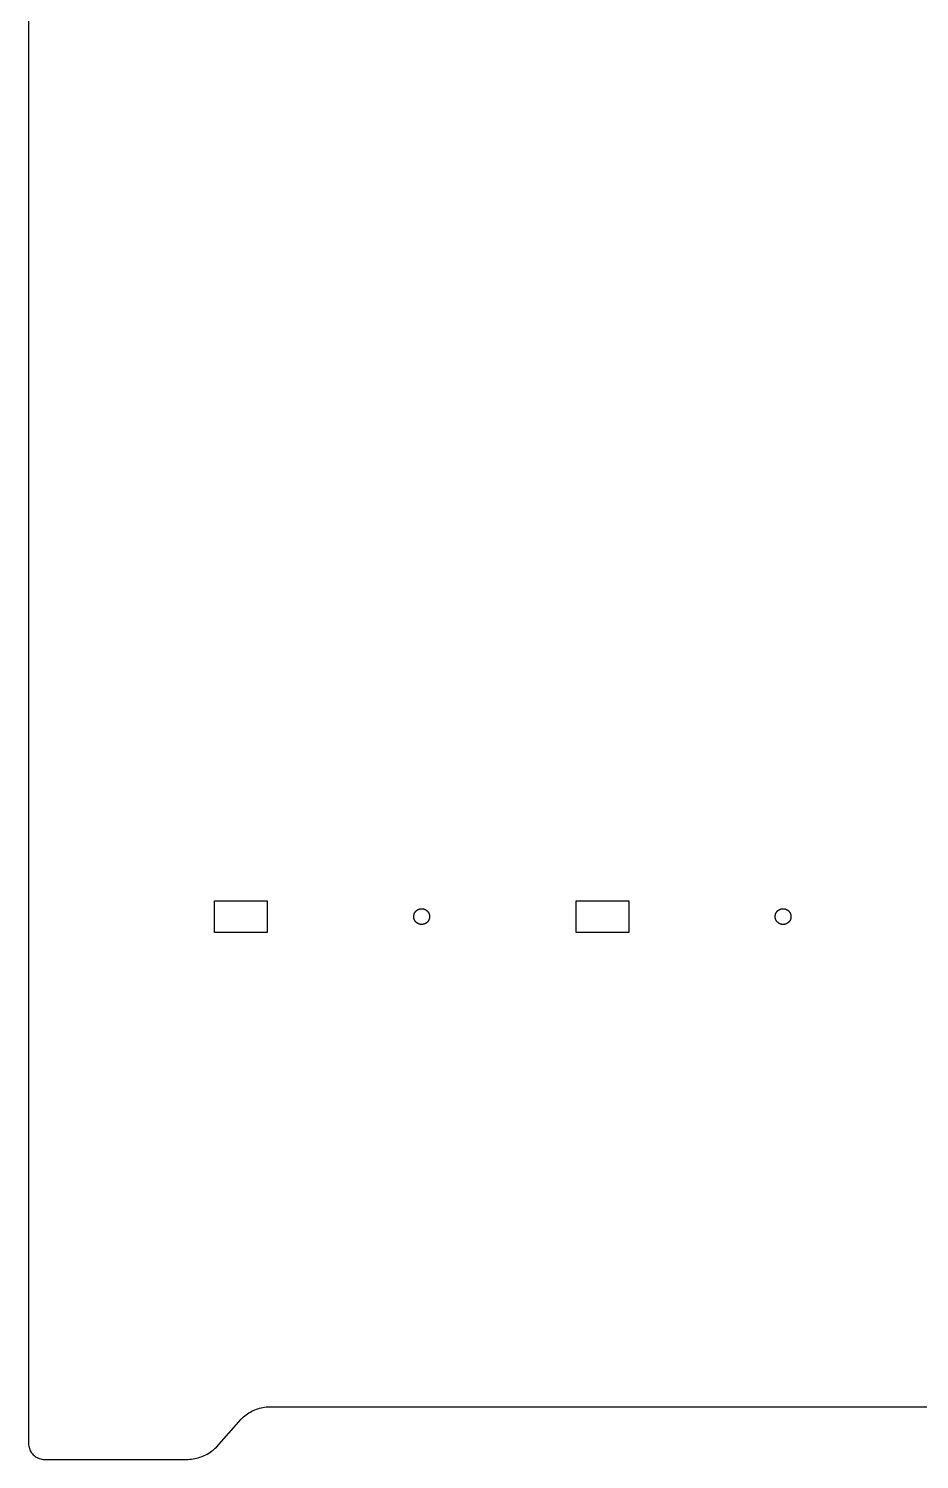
# Model space of a CAD drawing. Header units: metres. Extents: x -178 to 166, y -272 to 272.
# Drawn here: x -177.5 to -8.4, y -271.5 to 0 of the extents above; entities that cross this region are included whole.
import ezdxf

# ---------------------------------------------------------------- set-up
doc = ezdxf.new("R2010")
doc.units = ezdxf.units.M

msp = doc.modelspace()

# ---------------------------------------------------------------- linework, layer by layer
for p, q in [((-177.5, 258.5), (-177.5, -268.5)), ((-142.2, -171.5), (-142.2, -165.5)), ((-142.2, -165.5), (-132.2, -165.5)), ((-132.2, -165.5), (-132.2, -171.5)), ((-73.6, -171.5), (-73.6, -165.5)), ((-73.6, -165.5), (-63.6, -165.5)), ((-63.6, -165.5), (-63.6, -171.5)), ((-104.392, -168.343), (-104.389, -168.317)), ((-104.389, -168.317), (-104.385, -168.291)), ((-104.385, -168.291), (-104.382, -168.265)), ((-104.382, -168.265), (-104.377, -168.24)), ((-104.377, -168.24), (-104.372, -168.214)), ((-104.372, -168.214), (-104.367, -168.188)), ((-104.367, -168.188), (-104.362, -168.163)), ((-104.362, -168.163), (-104.355, -168.137)), ((-104.355, -168.137), (-104.349, -168.112)), ((-104.349, -168.112), (-104.342, -168.087)), ((-104.342, -168.087), (-104.334, -168.061)), ((-104.334, -168.061), (-104.327, -168.036)), ((-104.327, -168.036), (-104.318, -168.012)), ((-104.318, -168.012), (-104.31, -167.987)), ((-104.31, -167.987), (-104.3, -167.962)), ((-104.3, -167.962), (-104.291, -167.938)), ((-104.291, -167.938), (-104.281, -167.914)), ((-104.281, -167.914), (-104.27, -167.89)), ((-104.27, -167.89), (-104.259, -167.866)), ((-104.259, -167.866), (-104.248, -167.842)), ((-104.248, -167.842), (-104.237, -167.819)), ((-104.237, -167.819), (-104.224, -167.796)), ((-104.224, -167.796), (-104.212, -167.773)), ((-104.212, -167.773), (-104.199, -167.75)), ((-104.199, -167.75), (-104.186, -167.727)), ((-104.186, -167.727), (-104.172, -167.705)), ((-104.172, -167.705), (-104.158, -167.683)), ((-104.158, -167.683), (-104.144, -167.661)), ((-104.144, -167.661), (-104.129, -167.64)), ((-104.129, -167.64), (-104.114, -167.618)), ((-104.114, -167.618), (-104.098, -167.597)), ((-104.098, -167.597), (-104.082, -167.577)), ((-104.082, -167.577), (-104.066, -167.556)), ((-104.066, -167.556), (-104.049, -167.536)), ((-104.049, -167.536), (-104.032, -167.516)), ((-104.032, -167.516), (-104.015, -167.496)), ((-104.015, -167.496), (-103.997, -167.477)), ((-103.997, -167.477), (-103.979, -167.458)), ((-103.979, -167.458), (-103.961, -167.439)), ((-103.961, -167.439), (-103.942, -167.421)), ((-103.942, -167.421), (-103.923, -167.403)), ((-103.923, -167.403), (-103.904, -167.385)), ((-103.904, -167.385), (-103.884, -167.368)), ((-103.884, -167.368), (-103.864, -167.351)), ((-103.864, -167.351), (-103.844, -167.334)), ((-103.844, -167.334), (-103.824, -167.318)), ((-103.824, -167.318), (-103.803, -167.302)), ((-103.803, -167.302), (-103.782, -167.286)), ((-103.782, -167.286), (-103.76, -167.271)), ((-103.76, -167.271), (-103.739, -167.256)), ((-103.739, -167.256), (-103.717, -167.242)), ((-103.717, -167.242), (-103.695, -167.228)), ((-103.695, -167.228), (-103.673, -167.214)), ((-103.673, -167.214), (-103.65, -167.201)), ((-103.65, -167.201), (-103.627, -167.188)), ((-103.627, -167.188), (-103.604, -167.176)), ((-103.604, -167.176), (-103.581, -167.163)), ((-103.581, -167.163), (-103.558, -167.152)), ((-103.558, -167.152), (-103.534, -167.141)), ((-103.534, -167.141), (-103.51, -167.13)), ((-103.51, -167.13), (-103.486, -167.119)), ((-103.486, -167.119), (-103.462, -167.109)), ((-103.462, -167.109), (-103.438, -167.1)), ((-103.438, -167.1), (-103.413, -167.09)), ((-103.413, -167.09), (-103.388, -167.082)), ((-103.388, -167.082), (-103.364, -167.073)), ((-103.364, -167.073), (-103.339, -167.066)), ((-103.339, -167.066), (-103.313, -167.058)), ((-103.313, -167.058), (-103.288, -167.051)), ((-103.288, -167.051), (-103.263, -167.045)), ((-103.263, -167.045), (-103.237, -167.038)), ((-103.237, -167.038), (-103.212, -167.033)), ((-103.212, -167.033), (-103.186, -167.028)), ((-103.186, -167.028), (-103.16, -167.023)), ((-103.16, -167.023), (-103.135, -167.018)), ((-103.135, -167.018), (-103.109, -167.015)), ((-103.109, -167.015), (-103.083, -167.011)), ((-103.083, -167.011), (-103.057, -167.008)), ((-103.057, -167.008), (-103.031, -167.006)), ((-103.031, -167.006), (-103.005, -167.004)), ((-103.005, -167.004), (-102.979, -167.002)), ((-102.979, -167.002), (-102.952, -167.001)), ((-102.952, -167.001), (-102.926, -167)), ((-102.926, -167), (-102.9, -167)), ((-102.9, -167), (-102.874, -167)), ((-102.874, -167), (-102.848, -167.001)), ((-102.848, -167.001), (-102.822, -167.002)), ((-102.822, -167.002), (-102.795, -167.004)), ((-102.795, -167.004), (-102.769, -167.006)), ((-102.769, -167.006), (-102.743, -167.008)), ((-102.743, -167.008), (-102.717, -167.011)), ((-102.717, -167.011), (-102.691, -167.015)), ((-102.691, -167.015), (-102.665, -167.018)), ((-102.665, -167.018), (-102.64, -167.023)), ((-102.64, -167.023), (-102.614, -167.028)), ((-102.614, -167.028), (-102.588, -167.033)), ((-102.588, -167.033), (-102.563, -167.038)), ((-102.563, -167.038), (-102.537, -167.045)), ((-102.537, -167.045), (-102.512, -167.051)), ((-102.512, -167.051), (-102.487, -167.058)), ((-102.487, -167.058), (-102.461, -167.066)), ((-102.461, -167.066), (-102.436, -167.073)), ((-102.436, -167.073), (-102.412, -167.082)), ((-102.412, -167.082), (-102.387, -167.09)), ((-102.387, -167.09), (-102.362, -167.1)), ((-102.362, -167.1), (-102.338, -167.109)), ((-102.338, -167.109), (-102.314, -167.119)), ((-102.314, -167.119), (-102.29, -167.13)), ((-102.29, -167.13), (-102.266, -167.141)), ((-102.266, -167.141), (-102.242, -167.152)), ((-102.242, -167.152), (-102.219, -167.163)), ((-102.219, -167.163), (-102.196, -167.176)), ((-102.196, -167.176), (-102.173, -167.188)), ((-102.173, -167.188), (-102.15, -167.201)), ((-102.15, -167.201), (-102.127, -167.214)), ((-102.127, -167.214), (-102.105, -167.228)), ((-102.105, -167.228), (-102.083, -167.242)), ((-102.083, -167.242), (-102.061, -167.256)), ((-102.061, -167.256), (-102.04, -167.271)), ((-102.04, -167.271), (-102.018, -167.286)), ((-102.018, -167.286), (-101.997, -167.302)), ((-101.997, -167.302), (-101.977, -167.318)), ((-101.977, -167.318), (-101.956, -167.334)), ((-101.956, -167.334), (-101.936, -167.351)), ((-101.936, -167.351), (-101.916, -167.368)), ((-101.916, -167.368), (-101.896, -167.385)), ((-101.896, -167.385), (-101.877, -167.403)), ((-101.877, -167.403), (-101.858, -167.421)), ((-101.858, -167.421), (-101.839, -167.439)), ((-101.839, -167.439), (-101.821, -167.458)), ((-101.821, -167.458), (-101.803, -167.477)), ((-101.803, -167.477), (-101.785, -167.496)), ((-101.785, -167.496), (-101.768, -167.516)), ((-101.768, -167.516), (-101.751, -167.536)), ((-101.751, -167.536), (-101.734, -167.556)), ((-101.734, -167.556), (-101.718, -167.577)), ((-101.718, -167.577), (-101.702, -167.597)), ((-101.702, -167.597), (-101.686, -167.618)), ((-101.686, -167.618), (-101.671, -167.64)), ((-101.671, -167.64), (-101.656, -167.661)), ((-101.656, -167.661), (-101.642, -167.683)), ((-101.642, -167.683), (-101.628, -167.705)), ((-101.628, -167.705), (-101.614, -167.727)), ((-101.614, -167.727), (-101.601, -167.75)), ((-101.601, -167.75), (-101.588, -167.773)), ((-101.588, -167.773), (-101.576, -167.796)), ((-101.576, -167.796), (-101.564, -167.819)), ((-101.564, -167.819), (-101.552, -167.842)), ((-101.552, -167.842), (-101.541, -167.866)), ((-101.541, -167.866), (-101.53, -167.89)), ((-101.53, -167.89), (-101.519, -167.914)), ((-101.519, -167.914), (-101.509, -167.938)), ((-101.509, -167.938), (-101.5, -167.962)), ((-101.5, -167.962), (-101.49, -167.987)), ((-101.49, -167.987), (-101.482, -168.012)), ((-101.482, -168.012), (-101.473, -168.036)), ((-101.473, -168.036), (-101.466, -168.061)), ((-101.466, -168.061), (-101.458, -168.087)), ((-101.458, -168.087), (-101.451, -168.112)), ((-101.451, -168.112), (-101.445, -168.137)), ((-101.445, -168.137), (-101.438, -168.163)), ((-101.438, -168.163), (-101.433, -168.188)), ((-101.433, -168.188), (-101.428, -168.214)), ((-101.428, -168.214), (-101.423, -168.24)), ((-101.423, -168.24), (-101.418, -168.265)), ((-101.418, -168.265), (-101.415, -168.291)), ((-101.415, -168.291), (-101.411, -168.317)), ((-101.411, -168.317), (-101.408, -168.343)), ((-35.7918, -168.343), (-35.7888, -168.317)), ((-35.7888, -168.317), (-35.7854, -168.291)), ((-35.7854, -168.291), (-35.7815, -168.265)), ((-35.7815, -168.265), (-35.7772, -168.24)), ((-35.7772, -168.24), (-35.7724, -168.214)), ((-35.7724, -168.214), (-35.7672, -168.188)), ((-35.7672, -168.188), (-35.7616, -168.163)), ((-35.7616, -168.163), (-35.7554, -168.137)), ((-35.7554, -168.137), (-35.7489, -168.112)), ((-35.7489, -168.112), (-35.7419, -168.087)), ((-35.7419, -168.087), (-35.7345, -168.061)), ((-35.7345, -168.061), (-35.7266, -168.036)), ((-35.7266, -168.036), (-35.7183, -168.012)), ((-35.7183, -168.012), (-35.7095, -167.987)), ((-35.7095, -167.987), (-35.7004, -167.962)), ((-35.7004, -167.962), (-35.6908, -167.938)), ((-35.6908, -167.938), (-35.6808, -167.914)), ((-35.6808, -167.914), (-35.6703, -167.89)), ((-35.6703, -167.89), (-35.6595, -167.866)), ((-35.6595, -167.866), (-35.6482, -167.842)), ((-35.6482, -167.842), (-35.6365, -167.819)), ((-35.6365, -167.819), (-35.6244, -167.796)), ((-35.6244, -167.796), (-35.6119, -167.773)), ((-35.6119, -167.773), (-35.599, -167.75)), ((-35.599, -167.75), (-35.5858, -167.727)), ((-35.5858, -167.727), (-35.5721, -167.705)), ((-35.5721, -167.705), (-35.558, -167.683)), ((-35.558, -167.683), (-35.5436, -167.661)), ((-35.5436, -167.661), (-35.5287, -167.64)), ((-35.5287, -167.64), (-35.5135, -167.618)), ((-35.5135, -167.618), (-35.498, -167.597)), ((-35.498, -167.597), (-35.482, -167.577)), ((-35.482, -167.577), (-35.4657, -167.556)), ((-35.4657, -167.556), (-35.4491, -167.536)), ((-35.4491, -167.536), (-35.4321, -167.516)), ((-35.4321, -167.516), (-35.4147, -167.496)), ((-35.4147, -167.496), (-35.397, -167.477)), ((-35.397, -167.477), (-35.379, -167.458)), ((-35.379, -167.458), (-35.3607, -167.439)), ((-35.3607, -167.439), (-35.342, -167.421)), ((-35.342, -167.421), (-35.323, -167.403)), ((-35.323, -167.403), (-35.3037, -167.385)), ((-35.3037, -167.385), (-35.2841, -167.368)), ((-35.2841, -167.368), (-35.2642, -167.351)), ((-35.2642, -167.351), (-35.244, -167.334)), ((-35.244, -167.334), (-35.2235, -167.318)), ((-35.2235, -167.318), (-35.2027, -167.302)), ((-35.2027, -167.302), (-35.1817, -167.286)), ((-35.1817, -167.286), (-35.1604, -167.271)), ((-35.1604, -167.271), (-35.1388, -167.256)), ((-35.1388, -167.256), (-35.117, -167.242)), ((-35.117, -167.242), (-35.0949, -167.228)), ((-35.0949, -167.228), (-35.0726, -167.214)), ((-35.0726, -167.214), (-35.05, -167.201)), ((-35.05, -167.201), (-35.0272, -167.188)), ((-35.0272, -167.188), (-35.0042, -167.176)), ((-35.0042, -167.176), (-34.981, -167.163)), ((-34.981, -167.163), (-34.9576, -167.152)), ((-34.9576, -167.152), (-34.9339, -167.141)), ((-34.9339, -167.141), (-34.9101, -167.13)), ((-34.9101, -167.13), (-34.8861, -167.119)), ((-34.8861, -167.119), (-34.8619, -167.109)), ((-34.8619, -167.109), (-34.8376, -167.1)), ((-34.8376, -167.1), (-34.813, -167.09)), ((-34.813, -167.09), (-34.7884, -167.082)), ((-34.7884, -167.082), (-34.7635, -167.073)), ((-34.7635, -167.073), (-34.7386, -167.066)), ((-34.7386, -167.066), (-34.7135, -167.058)), ((-34.7135, -167.058), (-34.6882, -167.051)), ((-34.6882, -167.051), (-34.6629, -167.045)), ((-34.6629, -167.045), (-34.6374, -167.038)), ((-34.6374, -167.038), (-34.6119, -167.033)), ((-34.6119, -167.033), (-34.5862, -167.028)), ((-34.5862, -167.028), (-34.5605, -167.023)), ((-34.5605, -167.023), (-34.5347, -167.018)), ((-34.5347, -167.018), (-34.5088, -167.015)), ((-34.5088, -167.015), (-34.4828, -167.011)), ((-34.4828, -167.011), (-34.4568, -167.008)), ((-34.4568, -167.008), (-34.4307, -167.006)), ((-34.4307, -167.006), (-34.4046, -167.004)), ((-34.4046, -167.004), (-34.3785, -167.002)), ((-34.3785, -167.002), (-34.3524, -167.001)), ((-34.3524, -167.001), (-34.3262, -167)), ((-34.3262, -167), (-34.3, -167)), ((-34.3, -167), (-34.2738, -167)), ((-34.2738, -167), (-34.2477, -167.001)), ((-34.2477, -167.001), (-34.2215, -167.002)), ((-34.2215, -167.002), (-34.1954, -167.004)), ((-34.1954, -167.004), (-34.1693, -167.006)), ((-34.1693, -167.006), (-34.1432, -167.008)), ((-34.1432, -167.008), (-34.1172, -167.011)), ((-34.1172, -167.011), (-34.0912, -167.015)), ((-34.0912, -167.015), (-34.0654, -167.018)), ((-34.0654, -167.018), (-34.0395, -167.023)), ((-34.0395, -167.023), (-34.0138, -167.028)), ((-34.0138, -167.028), (-33.9881, -167.033)), ((-33.9881, -167.033), (-33.9626, -167.038)), ((-33.9626, -167.038), (-33.9371, -167.045)), ((-33.9371, -167.045), (-33.9118, -167.051)), ((-33.9118, -167.051), (-33.8866, -167.058)), ((-33.8866, -167.058), (-33.8615, -167.066)), ((-33.8615, -167.066), (-33.8365, -167.073)), ((-33.8365, -167.073), (-33.8117, -167.082)), ((-33.8117, -167.082), (-33.787, -167.09)), ((-33.787, -167.09), (-33.7625, -167.1)), ((-33.7625, -167.1), (-33.7381, -167.109)), ((-33.7381, -167.109), (-33.7139, -167.119)), ((-33.7139, -167.119), (-33.6899, -167.13)), ((-33.6899, -167.13), (-33.6661, -167.141)), ((-33.6661, -167.141), (-33.6425, -167.152)), ((-33.6425, -167.152), (-33.619, -167.163)), ((-33.619, -167.163), (-33.5958, -167.176)), ((-33.5958, -167.176), (-33.5728, -167.188)), ((-33.5728, -167.188), (-33.55, -167.201)), ((-33.55, -167.201), (-33.5275, -167.214)), ((-33.5275, -167.214), (-33.5051, -167.228)), ((-33.5051, -167.228), (-33.483, -167.242)), ((-33.483, -167.242), (-33.4612, -167.256)), ((-33.4612, -167.256), (-33.4396, -167.271)), ((-33.4396, -167.271), (-33.4183, -167.286)), ((-33.4183, -167.286), (-33.3973, -167.302)), ((-33.3973, -167.302), (-33.3765, -167.318)), ((-33.3765, -167.318), (-33.356, -167.334)), ((-33.356, -167.334), (-33.3358, -167.351)), ((-33.3358, -167.351), (-33.3159, -167.368)), ((-33.3159, -167.368), (-33.2963, -167.385)), ((-33.2963, -167.385), (-33.277, -167.403)), ((-33.277, -167.403), (-33.258, -167.421)), ((-33.258, -167.421), (-33.2393, -167.439)), ((-33.2393, -167.439), (-33.221, -167.458)), ((-33.221, -167.458), (-33.203, -167.477)), ((-33.203, -167.477), (-33.1853, -167.496)), ((-33.1853, -167.496), (-33.1679, -167.516)), ((-33.1679, -167.516), (-33.1509, -167.536)), ((-33.1509, -167.536), (-33.1343, -167.556)), ((-33.1343, -167.556), (-33.118, -167.577)), ((-33.118, -167.577), (-33.1021, -167.597)), ((-33.1021, -167.597), (-33.0865, -167.618)), ((-33.0865, -167.618), (-33.0713, -167.64)), ((-33.0713, -167.64), (-33.0565, -167.661)), ((-33.0565, -167.661), (-33.042, -167.683)), ((-33.042, -167.683), (-33.0279, -167.705)), ((-33.0279, -167.705), (-33.0143, -167.727)), ((-33.0143, -167.727), (-33.001, -167.75)), ((-33.001, -167.75), (-32.9881, -167.773)), ((-32.9881, -167.773), (-32.9756, -167.796)), ((-32.9756, -167.796), (-32.9635, -167.819)), ((-32.9635, -167.819), (-32.9518, -167.842)), ((-32.9518, -167.842), (-32.9406, -167.866)), ((-32.9406, -167.866), (-32.9297, -167.89)), ((-32.9297, -167.89), (-32.9193, -167.914)), ((-32.9193, -167.914), (-32.9092, -167.938)), ((-32.9092, -167.938), (-32.8996, -167.962)), ((-32.8996, -167.962), (-32.8905, -167.987)), ((-32.8905, -167.987), (-32.8817, -168.012)), ((-32.8817, -168.012), (-32.8734, -168.036)), ((-32.8734, -168.036), (-32.8656, -168.061)), ((-32.8656, -168.061), (-32.8581, -168.087)), ((-32.8581, -168.087), (-32.8511, -168.112)), ((-32.8511, -168.112), (-32.8446, -168.137)), ((-32.8446, -168.137), (-32.8385, -168.163)), ((-32.8385, -168.163), (-32.8328, -168.188)), ((-32.8328, -168.188), (-32.8276, -168.214)), ((-32.8276, -168.214), (-32.8228, -168.24)), ((-32.8228, -168.24), (-32.8185, -168.265)), ((-32.8185, -168.265), (-32.8146, -168.291)), ((-32.8146, -168.291), (-32.8112, -168.317)), ((-32.8112, -168.317), (-32.8082, -168.343)), ((-104.4, -168.474), (-104.399, -168.448)), ((-104.4, -168.5), (-104.4, -168.474)), ((-104.4, -168.526), (-104.4, -168.5)), ((-104.399, -168.552), (-104.4, -168.526)), ((-104.399, -168.448), (-104.398, -168.422)), ((-104.398, -168.579), (-104.399, -168.552)), ((-104.398, -168.422), (-104.396, -168.395)), ((-104.396, -168.605), (-104.398, -168.579)), ((-104.396, -168.395), (-104.394, -168.369)), ((-104.394, -168.631), (-104.396, -168.605)), ((-104.394, -168.369), (-104.392, -168.343)), ((-104.392, -168.657), (-104.394, -168.631)), ((-104.389, -168.683), (-104.392, -168.657)), ((-104.385, -168.709), (-104.389, -168.683)), ((-104.382, -168.735), (-104.385, -168.709)), ((-104.377, -168.76), (-104.382, -168.735)), ((-104.372, -168.786), (-104.377, -168.76)), ((-104.367, -168.812), (-104.372, -168.786)), ((-104.362, -168.837), (-104.367, -168.812)), ((-104.355, -168.863), (-104.362, -168.837)), ((-104.349, -168.888), (-104.355, -168.863)), ((-104.342, -168.913), (-104.349, -168.888)), ((-104.334, -168.939), (-104.342, -168.913)), ((-104.327, -168.964), (-104.334, -168.939)), ((-104.318, -168.988), (-104.327, -168.964)), ((-104.31, -169.013), (-104.318, -168.988)), ((-104.3, -169.038), (-104.31, -169.013)), ((-104.291, -169.062), (-104.3, -169.038)), ((-104.281, -169.086), (-104.291, -169.062)), ((-104.27, -169.11), (-104.281, -169.086)), ((-104.259, -169.134), (-104.27, -169.11)), ((-104.248, -169.158), (-104.259, -169.134)), ((-104.237, -169.181), (-104.248, -169.158)), ((-104.224, -169.204), (-104.237, -169.181)), ((-104.212, -169.227), (-104.224, -169.204)), ((-104.199, -169.25), (-104.212, -169.227)), ((-104.186, -169.273), (-104.199, -169.25)), ((-104.172, -169.295), (-104.186, -169.273)), ((-104.158, -169.317), (-104.172, -169.295)), ((-104.144, -169.339), (-104.158, -169.317)), ((-104.129, -169.36), (-104.144, -169.339)), ((-104.114, -169.382), (-104.129, -169.36)), ((-104.098, -169.403), (-104.114, -169.382)), ((-104.082, -169.423), (-104.098, -169.403)), ((-104.066, -169.444), (-104.082, -169.423)), ((-104.049, -169.464), (-104.066, -169.444)), ((-104.032, -169.484), (-104.049, -169.464)), ((-104.015, -169.504), (-104.032, -169.484)), ((-103.997, -169.523), (-104.015, -169.504)), ((-103.979, -169.542), (-103.997, -169.523)), ((-103.961, -169.561), (-103.979, -169.542)), ((-103.942, -169.579), (-103.961, -169.561)), ((-103.923, -169.597), (-103.942, -169.579)), ((-103.904, -169.615), (-103.923, -169.597)), ((-103.884, -169.632), (-103.904, -169.615)), ((-103.864, -169.649), (-103.884, -169.632)), ((-103.844, -169.666), (-103.864, -169.649)), ((-103.824, -169.682), (-103.844, -169.666)), ((-103.803, -169.698), (-103.824, -169.682)), ((-103.782, -169.714), (-103.803, -169.698)), ((-103.76, -169.729), (-103.782, -169.714)), ((-103.739, -169.744), (-103.76, -169.729)), ((-103.717, -169.758), (-103.739, -169.744)), ((-103.695, -169.772), (-103.717, -169.758)), ((-103.673, -169.786), (-103.695, -169.772)), ((-103.65, -169.799), (-103.673, -169.786)), ((-103.627, -169.812), (-103.65, -169.799)), ((-103.604, -169.824), (-103.627, -169.812)), ((-103.581, -169.837), (-103.604, -169.824)), ((-103.558, -169.848), (-103.581, -169.837)), ((-103.534, -169.859), (-103.558, -169.848)), ((-103.51, -169.87), (-103.534, -169.859)), ((-103.486, -169.881), (-103.51, -169.87)), ((-103.462, -169.891), (-103.486, -169.881)), ((-103.438, -169.9), (-103.462, -169.891)), ((-103.413, -169.91), (-103.438, -169.9)), ((-103.388, -169.918), (-103.413, -169.91)), ((-103.364, -169.927), (-103.388, -169.918)), ((-103.339, -169.934), (-103.364, -169.927)), ((-103.313, -169.942), (-103.339, -169.934)), ((-103.288, -169.949), (-103.313, -169.942)), ((-103.263, -169.955), (-103.288, -169.949)), ((-103.237, -169.962), (-103.263, -169.955)), ((-103.212, -169.967), (-103.237, -169.962)), ((-103.186, -169.972), (-103.212, -169.967)), ((-103.16, -169.977), (-103.186, -169.972)), ((-103.135, -169.982), (-103.16, -169.977)), ((-103.109, -169.985), (-103.135, -169.982)), ((-103.083, -169.989), (-103.109, -169.985)), ((-103.057, -169.992), (-103.083, -169.989)), ((-103.031, -169.994), (-103.057, -169.992)), ((-103.005, -169.996), (-103.031, -169.994)), ((-102.979, -169.998), (-103.005, -169.996)), ((-102.952, -169.999), (-102.979, -169.998)), ((-102.926, -170), (-102.952, -169.999)), ((-102.9, -170), (-102.926, -170)), ((-102.874, -170), (-102.9, -170)), ((-102.848, -169.999), (-102.874, -170)), ((-102.822, -169.998), (-102.848, -169.999)), ((-102.795, -169.996), (-102.822, -169.998)), ((-102.769, -169.994), (-102.795, -169.996)), ((-102.743, -169.992), (-102.769, -169.994)), ((-102.717, -169.989), (-102.743, -169.992)), ((-102.691, -169.985), (-102.717, -169.989)), ((-102.665, -169.982), (-102.691, -169.985)), ((-102.64, -169.977), (-102.665, -169.982)), ((-102.614, -169.972), (-102.64, -169.977)), ((-102.588, -169.967), (-102.614, -169.972)), ((-102.563, -169.962), (-102.588, -169.967)), ((-102.537, -169.955), (-102.563, -169.962)), ((-102.512, -169.949), (-102.537, -169.955)), ((-102.487, -169.942), (-102.512, -169.949)), ((-102.461, -169.934), (-102.487, -169.942)), ((-102.436, -169.927), (-102.461, -169.934)), ((-102.412, -169.918), (-102.436, -169.927)), ((-102.387, -169.91), (-102.412, -169.918)), ((-102.362, -169.9), (-102.387, -169.91)), ((-102.338, -169.891), (-102.362, -169.9)), ((-102.314, -169.881), (-102.338, -169.891)), ((-102.29, -169.87), (-102.314, -169.881)), ((-102.266, -169.859), (-102.29, -169.87)), ((-102.242, -169.848), (-102.266, -169.859)), ((-102.219, -169.837), (-102.242, -169.848)), ((-102.196, -169.824), (-102.219, -169.837)), ((-102.173, -169.812), (-102.196, -169.824)), ((-102.15, -169.799), (-102.173, -169.812)), ((-102.127, -169.786), (-102.15, -169.799)), ((-102.105, -169.772), (-102.127, -169.786)), ((-102.083, -169.758), (-102.105, -169.772)), ((-102.061, -169.744), (-102.083, -169.758)), ((-102.04, -169.729), (-102.061, -169.744)), ((-102.018, -169.714), (-102.04, -169.729)), ((-101.997, -169.698), (-102.018, -169.714)), ((-101.977, -169.682), (-101.997, -169.698)), ((-101.956, -169.666), (-101.977, -169.682)), ((-101.936, -169.649), (-101.956, -169.666)), ((-101.916, -169.632), (-101.936, -169.649)), ((-101.896, -169.615), (-101.916, -169.632)), ((-101.877, -169.597), (-101.896, -169.615)), ((-101.858, -169.579), (-101.877, -169.597)), ((-101.839, -169.561), (-101.858, -169.579)), ((-101.821, -169.542), (-101.839, -169.561)), ((-101.803, -169.523), (-101.821, -169.542)), ((-101.785, -169.504), (-101.803, -169.523)), ((-101.768, -169.484), (-101.785, -169.504)), ((-101.751, -169.464), (-101.768, -169.484)), ((-101.734, -169.444), (-101.751, -169.464)), ((-101.718, -169.423), (-101.734, -169.444)), ((-101.702, -169.403), (-101.718, -169.423)), ((-101.686, -169.382), (-101.702, -169.403)), ((-101.671, -169.36), (-101.686, -169.382)), ((-101.656, -169.339), (-101.671, -169.36)), ((-101.642, -169.317), (-101.656, -169.339)), ((-101.628, -169.295), (-101.642, -169.317)), ((-101.614, -169.273), (-101.628, -169.295)), ((-101.601, -169.25), (-101.614, -169.273)), ((-101.588, -169.227), (-101.601, -169.25)), ((-101.576, -169.204), (-101.588, -169.227)), ((-101.564, -169.181), (-101.576, -169.204)), ((-101.552, -169.158), (-101.564, -169.181)), ((-101.541, -169.134), (-101.552, -169.158)), ((-101.53, -169.11), (-101.541, -169.134)), ((-101.519, -169.086), (-101.53, -169.11)), ((-101.509, -169.062), (-101.519, -169.086)), ((-101.5, -169.038), (-101.509, -169.062)), ((-101.49, -169.013), (-101.5, -169.038)), ((-101.482, -168.988), (-101.49, -169.013)), ((-101.473, -168.964), (-101.482, -168.988)), ((-101.466, -168.939), (-101.473, -168.964)), ((-101.458, -168.913), (-101.466, -168.939)), ((-101.451, -168.888), (-101.458, -168.913)), ((-101.445, -168.863), (-101.451, -168.888)), ((-101.438, -168.837), (-101.445, -168.863)), ((-101.433, -168.812), (-101.438, -168.837)), ((-101.428, -168.786), (-101.433, -168.812)), ((-101.423, -168.76), (-101.428, -168.786)), ((-101.418, -168.735), (-101.423, -168.76)), ((-101.415, -168.709), (-101.418, -168.735)), ((-101.411, -168.683), (-101.415, -168.709)), ((-101.408, -168.657), (-101.411, -168.683)), ((-101.408, -168.343), (-101.406, -168.369)), ((-101.406, -168.631), (-101.408, -168.657)), ((-101.406, -168.369), (-101.404, -168.395)), ((-101.404, -168.605), (-101.406, -168.631)), ((-101.404, -168.395), (-101.402, -168.422)), ((-101.402, -168.579), (-101.404, -168.605)), ((-101.402, -168.422), (-101.401, -168.448)), ((-101.401, -168.552), (-101.402, -168.579)), ((-101.401, -168.448), (-101.4, -168.474)), ((-101.4, -168.526), (-101.401, -168.552)), ((-101.4, -168.474), (-101.4, -168.5)), ((-101.4, -168.5), (-101.4, -168.526)), ((-35.8, -168.5), (-35.7998, -168.474)), ((-35.7998, -168.526), (-35.8, -168.5)), ((-35.7998, -168.474), (-35.7991, -168.448)), ((-35.7991, -168.552), (-35.7998, -168.526)), ((-35.7991, -168.448), (-35.798, -168.422)), ((-35.798, -168.579), (-35.7991, -168.552)), ((-35.798, -168.422), (-35.7964, -168.395)), ((-35.7964, -168.605), (-35.798, -168.579)), ((-35.7964, -168.395), (-35.7943, -168.369)), ((-35.7943, -168.631), (-35.7964, -168.605)), ((-35.7943, -168.369), (-35.7918, -168.343)), ((-35.7918, -168.657), (-35.7943, -168.631)), ((-35.7888, -168.683), (-35.7918, -168.657)), ((-35.7854, -168.709), (-35.7888, -168.683)), ((-35.7815, -168.735), (-35.7854, -168.709)), ((-35.7772, -168.76), (-35.7815, -168.735)), ((-35.7724, -168.786), (-35.7772, -168.76)), ((-35.7672, -168.812), (-35.7724, -168.786)), ((-35.7616, -168.837), (-35.7672, -168.812)), ((-35.7554, -168.863), (-35.7616, -168.837)), ((-35.7489, -168.888), (-35.7554, -168.863)), ((-35.7419, -168.913), (-35.7489, -168.888)), ((-35.7345, -168.939), (-35.7419, -168.913)), ((-35.7266, -168.964), (-35.7345, -168.939)), ((-35.7183, -168.988), (-35.7266, -168.964)), ((-35.7095, -169.013), (-35.7183, -168.988)), ((-35.7004, -169.038), (-35.7095, -169.013)), ((-35.6908, -169.062), (-35.7004, -169.038)), ((-35.6808, -169.086), (-35.6908, -169.062)), ((-35.6703, -169.11), (-35.6808, -169.086)), ((-35.6595, -169.134), (-35.6703, -169.11)), ((-35.6482, -169.158), (-35.6595, -169.134)), ((-35.6365, -169.181), (-35.6482, -169.158)), ((-35.6244, -169.204), (-35.6365, -169.181)), ((-35.6119, -169.227), (-35.6244, -169.204)), ((-35.599, -169.25), (-35.6119, -169.227)), ((-35.5858, -169.273), (-35.599, -169.25)), ((-35.5721, -169.295), (-35.5858, -169.273)), ((-35.558, -169.317), (-35.5721, -169.295)), ((-35.5436, -169.339), (-35.558, -169.317)), ((-35.5287, -169.36), (-35.5436, -169.339)), ((-35.5135, -169.382), (-35.5287, -169.36)), ((-35.498, -169.403), (-35.5135, -169.382)), ((-35.482, -169.423), (-35.498, -169.403)), ((-35.4657, -169.444), (-35.482, -169.423)), ((-35.4491, -169.464), (-35.4657, -169.444)), ((-35.4321, -169.484), (-35.4491, -169.464)), ((-35.4147, -169.504), (-35.4321, -169.484)), ((-35.397, -169.523), (-35.4147, -169.504)), ((-35.379, -169.542), (-35.397, -169.523)), ((-35.3607, -169.561), (-35.379, -169.542)), ((-35.342, -169.579), (-35.3607, -169.561)), ((-35.323, -169.597), (-35.342, -169.579)), ((-35.3037, -169.615), (-35.323, -169.597)), ((-35.2841, -169.632), (-35.3037, -169.615)), ((-35.2642, -169.649), (-35.2841, -169.632)), ((-35.244, -169.666), (-35.2642, -169.649)), ((-35.2235, -169.682), (-35.244, -169.666)), ((-35.2027, -169.698), (-35.2235, -169.682)), ((-35.1817, -169.714), (-35.2027, -169.698)), ((-35.1604, -169.729), (-35.1817, -169.714)), ((-35.1388, -169.744), (-35.1604, -169.729)), ((-35.117, -169.758), (-35.1388, -169.744)), ((-35.0949, -169.772), (-35.117, -169.758)), ((-35.0726, -169.786), (-35.0949, -169.772)), ((-35.05, -169.799), (-35.0726, -169.786)), ((-35.0272, -169.812), (-35.05, -169.799)), ((-35.0042, -169.824), (-35.0272, -169.812)), ((-34.981, -169.837), (-35.0042, -169.824)), ((-34.9576, -169.848), (-34.981, -169.837)), ((-34.9339, -169.859), (-34.9576, -169.848)), ((-34.9101, -169.87), (-34.9339, -169.859)), ((-34.8861, -169.881), (-34.9101, -169.87)), ((-34.8619, -169.891), (-34.8861, -169.881)), ((-34.8376, -169.9), (-34.8619, -169.891)), ((-34.813, -169.91), (-34.8376, -169.9)), ((-34.7884, -169.918), (-34.813, -169.91)), ((-34.7635, -169.927), (-34.7884, -169.918)), ((-34.7386, -169.934), (-34.7635, -169.927)), ((-34.7135, -169.942), (-34.7386, -169.934)), ((-34.6882, -169.949), (-34.7135, -169.942)), ((-34.6629, -169.955), (-34.6882, -169.949)), ((-34.6374, -169.962), (-34.6629, -169.955)), ((-34.6119, -169.967), (-34.6374, -169.962)), ((-34.5862, -169.972), (-34.6119, -169.967)), ((-34.5605, -169.977), (-34.5862, -169.972)), ((-34.5347, -169.982), (-34.5605, -169.977)), ((-34.5088, -169.985), (-34.5347, -169.982)), ((-34.4828, -169.989), (-34.5088, -169.985)), ((-34.4568, -169.992), (-34.4828, -169.989)), ((-34.4307, -169.994), (-34.4568, -169.992)), ((-34.4046, -169.996), (-34.4307, -169.994)), ((-34.3785, -169.998), (-34.4046, -169.996)), ((-34.3524, -169.999), (-34.3785, -169.998)), ((-34.3262, -170), (-34.3524, -169.999)), ((-34.3, -170), (-34.3262, -170)), ((-34.2738, -170), (-34.3, -170)), ((-34.2477, -169.999), (-34.2738, -170)), ((-34.2215, -169.998), (-34.2477, -169.999)), ((-34.1954, -169.996), (-34.2215, -169.998)), ((-34.1693, -169.994), (-34.1954, -169.996)), ((-34.1432, -169.992), (-34.1693, -169.994)), ((-34.1172, -169.989), (-34.1432, -169.992)), ((-34.0912, -169.985), (-34.1172, -169.989)), ((-34.0654, -169.982), (-34.0912, -169.985)), ((-34.0395, -169.977), (-34.0654, -169.982)), ((-34.0138, -169.972), (-34.0395, -169.977)), ((-33.9881, -169.967), (-34.0138, -169.972)), ((-33.9626, -169.962), (-33.9881, -169.967)), ((-33.9371, -169.955), (-33.9626, -169.962)), ((-33.9118, -169.949), (-33.9371, -169.955)), ((-33.8866, -169.942), (-33.9118, -169.949)), ((-33.8615, -169.934), (-33.8866, -169.942)), ((-33.8365, -169.927), (-33.8615, -169.934)), ((-33.8117, -169.918), (-33.8365, -169.927)), ((-33.787, -169.91), (-33.8117, -169.918)), ((-33.7625, -169.9), (-33.787, -169.91)), ((-33.7381, -169.891), (-33.7625, -169.9)), ((-33.7139, -169.881), (-33.7381, -169.891)), ((-33.6899, -169.87), (-33.7139, -169.881)), ((-33.6661, -169.859), (-33.6899, -169.87)), ((-33.6425, -169.848), (-33.6661, -169.859)), ((-33.619, -169.837), (-33.6425, -169.848)), ((-33.5958, -169.824), (-33.619, -169.837)), ((-33.5728, -169.812), (-33.5958, -169.824)), ((-33.55, -169.799), (-33.5728, -169.812)), ((-33.5275, -169.786), (-33.55, -169.799)), ((-33.5051, -169.772), (-33.5275, -169.786)), ((-33.483, -169.758), (-33.5051, -169.772)), ((-33.4612, -169.744), (-33.483, -169.758)), ((-33.4396, -169.729), (-33.4612, -169.744)), ((-33.4183, -169.714), (-33.4396, -169.729)), ((-33.3973, -169.698), (-33.4183, -169.714)), ((-33.3765, -169.682), (-33.3973, -169.698)), ((-33.356, -169.666), (-33.3765, -169.682)), ((-33.3358, -169.649), (-33.356, -169.666)), ((-33.3159, -169.632), (-33.3358, -169.649)), ((-33.2963, -169.615), (-33.3159, -169.632)), ((-33.277, -169.597), (-33.2963, -169.615)), ((-33.258, -169.579), (-33.277, -169.597)), ((-33.2393, -169.561), (-33.258, -169.579)), ((-33.221, -169.542), (-33.2393, -169.561)), ((-33.203, -169.523), (-33.221, -169.542)), ((-33.1853, -169.504), (-33.203, -169.523)), ((-33.1679, -169.484), (-33.1853, -169.504)), ((-33.1509, -169.464), (-33.1679, -169.484)), ((-33.1343, -169.444), (-33.1509, -169.464)), ((-33.118, -169.423), (-33.1343, -169.444)), ((-33.1021, -169.403), (-33.118, -169.423)), ((-33.0865, -169.382), (-33.1021, -169.403)), ((-33.0713, -169.36), (-33.0865, -169.382)), ((-33.0565, -169.339), (-33.0713, -169.36)), ((-33.042, -169.317), (-33.0565, -169.339)), ((-33.0279, -169.295), (-33.042, -169.317)), ((-33.0143, -169.273), (-33.0279, -169.295)), ((-33.001, -169.25), (-33.0143, -169.273)), ((-32.9881, -169.227), (-33.001, -169.25)), ((-32.9756, -169.204), (-32.9881, -169.227)), ((-32.9635, -169.181), (-32.9756, -169.204)), ((-32.9518, -169.158), (-32.9635, -169.181)), ((-32.9406, -169.134), (-32.9518, -169.158)), ((-32.9297, -169.11), (-32.9406, -169.134)), ((-32.9193, -169.086), (-32.9297, -169.11)), ((-32.9092, -169.062), (-32.9193, -169.086)), ((-32.8996, -169.038), (-32.9092, -169.062)), ((-32.8905, -169.013), (-32.8996, -169.038)), ((-32.8817, -168.988), (-32.8905, -169.013)), ((-32.8734, -168.964), (-32.8817, -168.988)), ((-32.8656, -168.939), (-32.8734, -168.964)), ((-32.8581, -168.913), (-32.8656, -168.939)), ((-32.8511, -168.888), (-32.8581, -168.913)), ((-32.8446, -168.863), (-32.8511, -168.888)), ((-32.8385, -168.837), (-32.8446, -168.863)), ((-32.8328, -168.812), (-32.8385, -168.837)), ((-32.8276, -168.786), (-32.8328, -168.812)), ((-32.8228, -168.76), (-32.8276, -168.786)), ((-32.8185, -168.735), (-32.8228, -168.76)), ((-32.8146, -168.709), (-32.8185, -168.735)), ((-32.8112, -168.683), (-32.8146, -168.709)), ((-32.8082, -168.657), (-32.8112, -168.683)), ((-32.8082, -168.343), (-32.8057, -168.369)), ((-32.8057, -168.631), (-32.8082, -168.657)), ((-32.8057, -168.369), (-32.8037, -168.395)), ((-32.8037, -168.605), (-32.8057, -168.631)), ((-32.8037, -168.395), (-32.8021, -168.422)), ((-32.8021, -168.579), (-32.8037, -168.605)), ((-32.8021, -168.422), (-32.8009, -168.448)), ((-32.8009, -168.552), (-32.8021, -168.579)), ((-32.8009, -168.448), (-32.8002, -168.474)), ((-32.8002, -168.526), (-32.8009, -168.552)), ((-32.8002, -168.474), (-32.8, -168.5)), ((-32.8, -168.5), (-32.8002, -168.526)), ((-132.2, -171.5), (-142.2, -171.5)), ((-63.6, -171.5), (-73.6, -171.5)), ((-136.696, -263.417), (-136.453, -263.217)), ((-136.453, -263.217), (-136.202, -263.028)), ((-136.202, -263.028), (-135.945, -262.848)), ((-135.945, -262.848), (-135.68, -262.679)), ((-135.68, -262.679), (-135.409, -262.52)), ((-135.409, -262.52), (-135.132, -262.372)), ((-135.132, -262.372), (-134.849, -262.235)), ((-134.849, -262.235), (-134.561, -262.109)), ((-134.561, -262.109), (-134.269, -261.994)), ((-134.269, -261.994), (-133.972, -261.892)), ((-133.972, -261.892), (-133.672, -261.8)), ((-133.672, -261.8), (-133.368, -261.721)), ((-133.368, -261.721), (-133.061, -261.654)), ((-133.061, -261.654), (-132.751, -261.598)), ((-132.751, -261.598), (-132.44, -261.555)), ((-132.44, -261.555), (-132.128, -261.525)), ((-132.128, -261.525), (-131.814, -261.506)), ((-131.814, -261.506), (-131.5, -261.5)), ((-131.5, -261.5), (119.5, -261.5)), ((-141.843, -269.157), (-137.157, -263.843)), ((-137.157, -263.843), (-136.93, -263.625)), ((-136.93, -263.625), (-136.696, -263.417)), ((-177.5, -268.5), (-177.491, -268.735)), ((-177.491, -268.735), (-177.463, -268.969)), ((-177.463, -268.969), (-177.417, -269.2)), ((-177.417, -269.2), (-177.353, -269.427)), ((-177.353, -269.427), (-177.272, -269.648)), ((-177.272, -269.648), (-177.173, -269.862)), ((-177.173, -269.862), (-177.058, -270.068)), ((-177.058, -270.068), (-176.927, -270.263)), ((-176.927, -270.263), (-176.781, -270.448)), ((-176.781, -270.448), (-176.621, -270.621)), ((-176.621, -270.621), (-176.448, -270.781)), ((-176.448, -270.781), (-176.263, -270.927)), ((-176.263, -270.927), (-176.068, -271.058)), ((-176.068, -271.058), (-175.862, -271.173)), ((-175.862, -271.173), (-175.648, -271.272)), ((-175.648, -271.272), (-175.427, -271.353)), ((-175.427, -271.353), (-175.2, -271.417)), ((-175.2, -271.417), (-174.969, -271.463)), ((-174.969, -271.463), (-174.735, -271.491)), ((-174.735, -271.491), (-174.5, -271.5)), ((-174.5, -271.5), (-147.5, -271.5)), ((-147.5, -271.5), (-147.186, -271.494)), ((-147.186, -271.494), (-146.872, -271.475)), ((-146.872, -271.475), (-146.56, -271.445)), ((-146.56, -271.445), (-146.249, -271.402)), ((-146.249, -271.402), (-145.939, -271.346)), ((-145.939, -271.346), (-145.632, -271.279)), ((-145.632, -271.279), (-145.328, -271.2)), ((-145.328, -271.2), (-145.028, -271.108)), ((-145.028, -271.108), (-144.731, -271.006)), ((-144.731, -271.006), (-144.439, -270.891)), ((-144.439, -270.891), (-144.151, -270.765)), ((-144.151, -270.765), (-143.868, -270.628)), ((-143.868, -270.628), (-143.591, -270.48)), ((-143.591, -270.48), (-143.32, -270.321)), ((-143.32, -270.321), (-143.055, -270.152)), ((-143.055, -270.152), (-142.798, -269.972)), ((-142.798, -269.972), (-142.547, -269.783)), ((-142.547, -269.783), (-142.304, -269.583)), ((-142.304, -269.583), (-142.07, -269.375)), ((-142.07, -269.375), (-141.843, -269.157))]:
    msp.add_line(p, q)

doc.saveas('drawing.dxf')
